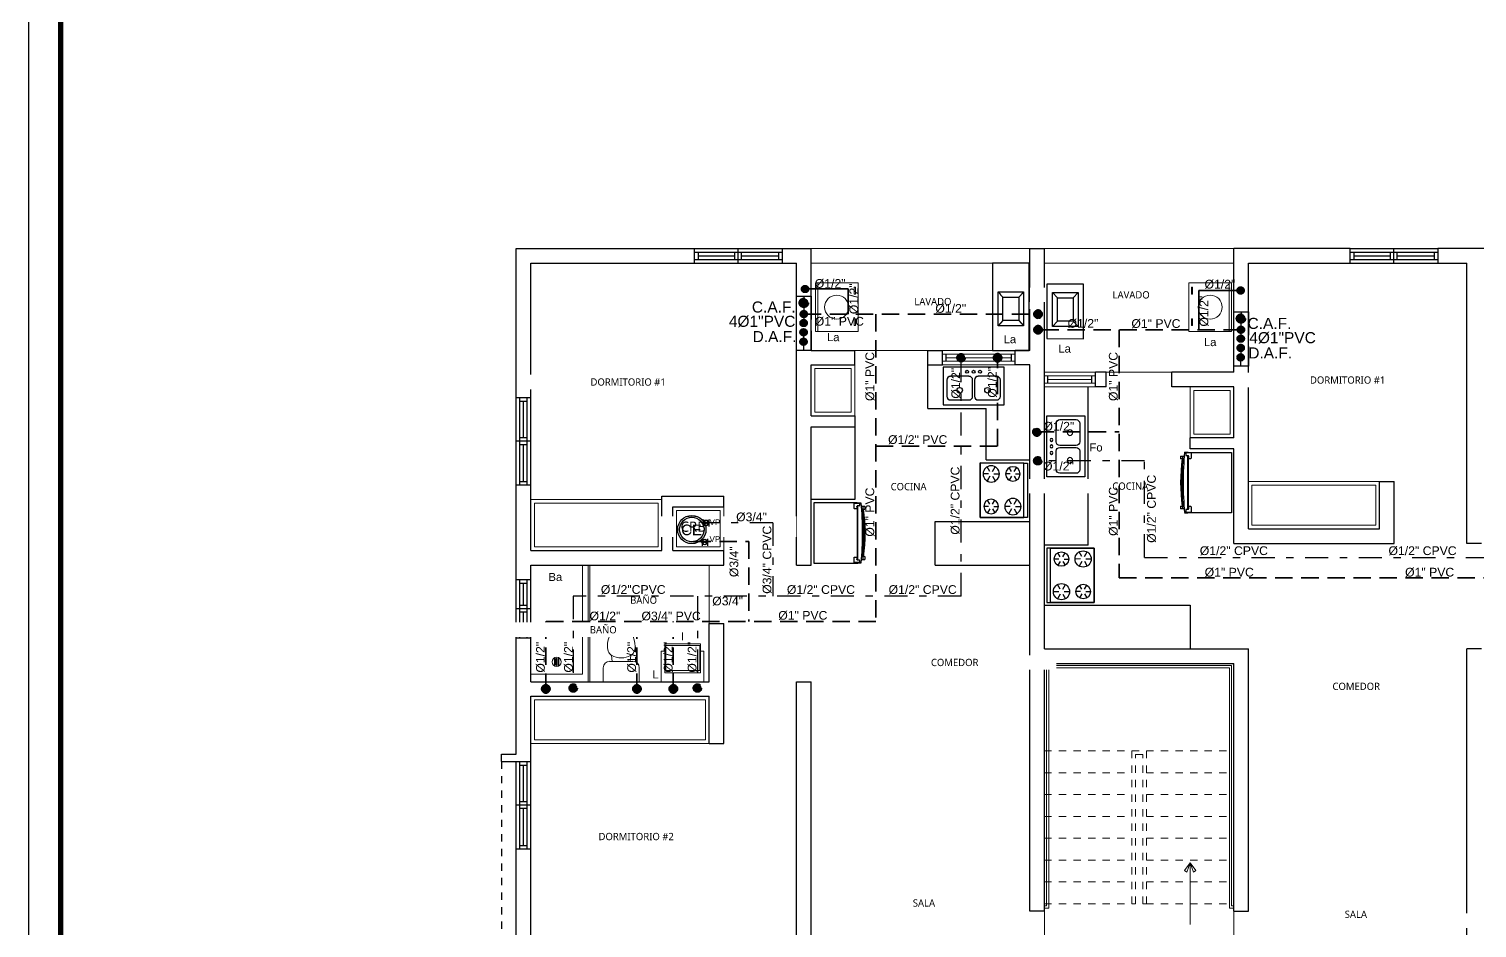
# Model space of a CAD drawing. Header units: feet. Extents: x 1019 to 2236, y -546 to 122.
# Drawn here: x 1054.27 to 1074.15, y -136.33 to -123.98 of the extents above; entities that cross this region are included whole.
import ezdxf

# ---------------------------------------------------------------- set-up
doc = ezdxf.new("R2010")
doc.units = ezdxf.units.FT
doc.header["$LTSCALE"] = 0.05
doc.header["$MEASUREMENT"] = 0
for name, pattern in [('CONTINUA', [0]), ('DASHDOT', [25.4, 12.7, -6.35, 0, -6.35]), ('DASHED2', [0.375, 0.25, -0.125]), ('HIDDEN', [9.525, 6.35, -3.175])]:
    doc.linetypes.add(name, pattern=pattern)
for name, color, linetype, lineweight in [('A-GENM', 8, 'Continuous', 9), ('A-WALL', 7, 'Continuous', 25), ('AGUA POTABLE', 5, 'HIDDEN', 35), ('AGUAFRIA', 5, 'HIDDEN', 30), ('closet', 8, 'Continuous', 5), ('COCINA', 8, 'Continuous', 25), ('escalera', 8, 'DASHED2', 0), ('FURN', 8, 'Continuous', 9), ('I-FURN', 8, 'Continuous', 0), ('P-SANR-FIXT', 8, 'Continuous', 9)]:
    doc.layers.add(name, color=color, linetype=linetype, lineweight=lineweight)
for name, color, linetype in [('AGUA_CALIENTE', 1, 'DASHDOT'), ('MARCO', 1, 'Continuous'), ('MUEBLES', 8, 'Continuous'), ('PERT-VENT', 8, 'Continuous'), ('TEXXT', 2, 'Continuous'), ('TXT', 2, 'Continuous'), ('VUELO', 8, 'HIDDEN')]:
    doc.layers.add(name, color=color, linetype=linetype)
doc.styles.add('ads', font='trebuc.ttf', dxfattribs={"height": 0.14})
doc.styles.add('DAMIAN', font='arial.ttf', dxfattribs={"height": 0.12})

# ---------------------------------------------------------------- blocks, each defined once
blk = doc.blocks.new('A$C2C3967B4')
at = {"layer": 'COCINA'}
for p, q in [((0.838, 0.52), (0, 0.52)), ((0, 0.52), (0, 0)), ((0.838, 0), (0.838, 0.52)), ((0.051, 0.342), (0.051, 0.119)), ((0.356, 0.393), (0.102, 0.393)), ((0.406, 0.119), (0.406, 0.342)), ((0.432, 0.342), (0.432, 0.119)), ((0.737, 0.393), (0.483, 0.393)), ((0.787, 0.119), (0.787, 0.342)), ((0.102, 0.068), (0.356, 0.068)), ((0.483, 0.068), (0.737, 0.068)), ((0, 0), (0.838, 0))]:
    blk.add_line(p, q, dxfattribs=at)
for centre, radius in [((0.33, 0.456), 0.0201), ((0.419, 0.456), 0.0201), ((0.508, 0.456), 0.0201), ((0.229, 0.202), 0.0381), ((0.61, 0.202), 0.0381)]:
    blk.add_circle(centre, radius, dxfattribs=at)
for centre, start, end in [((0.102, 0.342), 90, 180), ((0.356, 0.342), 0, 90), ((0.483, 0.342), 90, 180), ((0.737, 0.342), 0, 90), ((0.102, 0.119), 180, 270), ((0.356, 0.119), 270, 0), ((0.483, 0.119), 180, 270), ((0.737, 0.119), 270, 0)]:
    blk.add_arc(centre, 0.0508, start, end, dxfattribs=at)
blk = doc.blocks.new('A$C285A50AC')
at = {"layer": 'MUEBLES'}
for p, q in [((0.001, 0.69, -0.889), (0, 0.029, -0.889)), ((0.001, 0.69), (0.001, 0.639)), ((0.763, 0.688), (0.001, 0.69)), ((0.763, 0.688, -0.889), (0.001, 0.69, -0.889)), ((0.001, 0.639), (0.763, 0.637)), ((0.762, 0.028, -0.889), (0.763, 0.688, -0.889)), ((0.763, 0.637), (0.763, 0.688)), ((0, 0.029, -0.889), (0.762, 0.028, -0.889))]:
    blk.add_line(p, q, dxfattribs=at)
at = {"layer": 'MUEBLES', "color": 8}
for p, q in [((0.12, 0.505, 0.003), (0.054, 0.543, 0.003)), ((0.12, 0.467, 0.003), (0.054, 0.429, 0.003)), ((0.153, 0.524, 0.003), (0.153, 0.6, 0.003)), ((0.153, 0.448, 0.003), (0.153, 0.372, 0.003)), ((0.186, 0.505, 0.003), (0.252, 0.543, 0.003)), ((0.186, 0.467, 0.003), (0.252, 0.429, 0.003)), ((0.577, 0.466, 0.003), (0.522, 0.435, 0.003)), ((0.577, 0.504, 0.003), (0.523, 0.536, 0.003)), ((0.61, 0.523, 0.003), (0.611, 0.587, 0.003)), ((0.61, 0.447, 0.003), (0.61, 0.384, 0.003)), ((0.643, 0.504, 0.003), (0.698, 0.536, 0.003)), ((0.643, 0.466, 0.003), (0.698, 0.434, 0.003)), ((0.12, 0.2, 0.003), (0.065, 0.232, 0.003)), ((0.153, 0.219, 0.003), (0.153, 0.283, 0.003)), ((0.186, 0.2, 0.003), (0.241, 0.232, 0.003)), ((0.577, 0.2, 0.003), (0.511, 0.238, 0.003)), ((0.61, 0.219, 0.003), (0.61, 0.295, 0.003)), ((0.643, 0.199, 0.003), (0.709, 0.237, 0.003)), ((0.12, 0.162, 0.003), (0.065, 0.131, 0.003)), ((0.153, 0.143, 0.003), (0.152, 0.08, 0.003)), ((0.186, 0.162, 0.003), (0.241, 0.13, 0.003)), ((0.577, 0.162, 0.003), (0.511, 0.124, 0.003)), ((0.61, 0.142, 0.003), (0.61, 0.066, 0.003)), ((0.643, 0.161, 0.003), (0.709, 0.123, 0.003))]:
    blk.add_line(p, q, dxfattribs=at)
at = {"layer": 'MUEBLES', "extrusion": (-0.001805, -0.999998, 0)}
for p, q in [((0.063, 0.027, -0.622), (0.698, 0.025, -0.622)), ((0.063, 0.027, -0.102), (0.698, 0.025, -0.102))]:
    blk.add_line(p, q, dxfattribs=at)
at = {"layer": 'MUEBLES'}
for centre, radius in [((0.153, 0.486, 0.003), 0.114), ((0.61, 0.485, 0.003), 0.102), ((0.153, 0.181, 0.003), 0.102), ((0.61, 0.181, 0.003), 0.114)]:
    blk.add_circle(centre, radius, dxfattribs=at)
at = {"layer": 'MUEBLES', "color": 8, "extrusion": (-0.001805, -0.999998, 0)}
for centre in [(0.089, -0.038, -0.027), (0.216, -0.038, -0.027), (0.381, -0.038, -0.027), (0.546, -0.038, -0.027), (0.673, -0.038, -0.027)]:
    blk.add_circle(centre, 0.0254, dxfattribs=at)
at = {"layer": 'MUEBLES'}
for points in [[(0, 0.029), (0.001, 0.639), (0.763, 0.637), (0.762, 0.028)], [(0.001, 0.69, 0.254), (0.001, 0.639, 0.254), (0.763, 0.637, 0.254), (0.763, 0.688, 0.254)]]:
    blk.add_3dface(points, dxfattribs=at)
at = {"layer": 'MUEBLES', "color": 8}
for points in [[(0.025, 0.027, -0.076), (0.025, 0.027, -0.533), (0.737, 0.025, -0.533), (0.737, 0.025, -0.076)], [(0.025, 0.027, -0.597), (0.025, 0.027, -0.851), (0.737, 0.025, -0.851), (0.737, 0.025, -0.597)]]:
    blk.add_3dface(points, dxfattribs=at)
blk = doc.blocks.new('A$C007B5363')
at = {"layer": 'COCINA'}
for p, q in [((0, 0.829), (0.594, 0.829)), ((0, 0), (0, 0.829)), ((0.551, 0.816), (0.551, 0.752)), ((0.621, 0.822), (0.557, 0.822)), ((0.594, 0.829), (0.601, 0.829)), ((0.594, 0.822), (0.594, 0.829)), ((0.601, 0.829), (0.601, 0.822)), ((0.645, 0.829), (0.601, 0.829)), ((0.627, 0.791), (0.627, 0.816)), ((0.557, 0.746), (0.582, 0.746)), ((0.589, 0.752), (0.589, 0.778)), ((0.594, 0.045), (0.594, 0.784)), ((0.595, 0.784), (0.621, 0.784)), ((0.601, 0.784), (0.601, 0.044)), ((0.649, 0.778), (0.671, 0.778)), ((0.671, 0.74), (0.651, 0.74)), ((0.654, 0.702), (0.671, 0.702)), ((0.671, 0.778), (0.698, 0.778)), ((0.671, 0.74), (0.671, 0.778)), ((0.671, 0.74), (0.671, 0.778)), ((0.698, 0.74), (0.671, 0.74)), ((0.671, 0.74), (0.671, 0.702)), ((0.671, 0.702), (0.671, 0.74)), ((0.699, 0.74), (0.699, 0.778)), ((0.594, 0), (0, 0)), ((0.551, 0.076), (0.551, 0.013)), ((0.582, 0.083), (0.557, 0.083)), ((0.557, 0.006), (0.621, 0.006)), ((0.589, 0.051), (0.589, 0.076)), ((0.594, 0), (0.594, 0.006)), ((0.594, 0), (0.601, 0)), ((0.621, 0.044), (0.595, 0.044)), ((0.601, 0.006), (0.601, 0)), ((0.601, 0), (0.645, 0)), ((0.627, 0.013), (0.627, 0.038)), ((0.671, 0.051), (0.649, 0.051)), ((0.651, 0.089), (0.671, 0.089)), ((0.671, 0.127), (0.654, 0.127)), ((0.671, 0.127), (0.671, 0.089)), ((0.671, 0.089), (0.671, 0.127)), ((0.671, 0.089), (0.698, 0.089)), ((0.671, 0.051), (0.671, 0.089)), ((0.671, 0.051), (0.671, 0.089)), ((0.698, 0.051), (0.671, 0.051)), ((0.699, 0.051), (0.699, 0.089))]:
    blk.add_line(p, q, dxfattribs=at)
for centre, radius, start, end in [((0.557, 0.816), 0.00635, 90, 180), ((0.621, 0.816), 0.00635, 360, 90), ((-3.851, 0.414), 4.515, 354.7351, 5.2649), ((0.557, 0.752), 0.00635, 180, 270), ((0.582, 0.752), 0.00635, 270, 360), ((0.595, 0.778), 0.00635, 90, 180), ((0.621, 0.791), 0.00635, 270, 360), ((-3.079, 0.414), 3.761, 355.6182, 4.3818), ((-1.675, 0.414), 2.373, 352.1151, 7.8849), ((0.557, 0.076), 0.00635, 90, 180), ((0.557, 0.013), 0.00635, 180, 270), ((0.582, 0.076), 0.00635, 360, 90), ((0.595, 0.051), 0.00635, 180, 270), ((0.621, 0.038), 0.00635, 360, 90), ((0.621, 0.013), 0.00635, 270, 360)]:
    blk.add_arc(centre, radius, start, end, dxfattribs=at)
blk = doc.blocks.new('bath_sink_6127 - bath_sink_6127-V2-Nivel 1')
at = {"layer": 'I-FURN'}
for p, q in [((0.293, 0.297), (-0.127, 0.297)), ((-0.127, 0.297), (-0.127, -0.29)), ((0.395, 0.244), (-0.005, 0.244)), ((-0.005, 0.244), (-0.005, -0.245)), ((0.025, -0.234), (0.025, 0.233)), ((0.025, 0.233), (0.369, 0.233)), ((0.293, 0.244), (0.293, 0.297)), ((0.369, 0.233), (0.369, -0.234)), ((0.395, -0.245), (0.395, 0.244)), ((0.293, -0.29), (-0.127, -0.29)), ((-0.005, -0.245), (0.395, -0.245)), ((0.369, -0.234), (0.025, -0.234)), ((0.293, -0.29), (0.293, -0.245))]:
    blk.add_line(p, q, dxfattribs=at)
blk = doc.blocks.new('Toilet_-_Tank_-_3D_4840 - 17_ High_ Seat Not Visible-536545-Nivel 1')
at = {"layer": 'P-SANR-FIXT'}
for p, q in [((0.248, 0.489), (-0.248, 0.489)), ((-0.248, 0.489), (-0.248, 0.298)), ((0.248, 0.298), (0.248, 0.489)), ((-0.159, 0.21), (-0.123, 0.21)), ((-0.123, 0.21), (-0.132, 0.127)), ((-0.123, 0.21), (0.123, 0.21)), ((0.132, 0.127), (0.123, 0.21)), ((0.123, 0.21), (0.159, 0.21))]:
    blk.add_line(p, q, dxfattribs=at)
for centre, radius, start, end in [((-0.159, 0.298), 0.0889, 180, 270), ((0.159, 0.298), 0.0889, 270, 360), ((-0.023, 0.008), 0.167, 151.0596, 182.709), ((-0.083, 0.041), 0.0995, 119.8981, 151.0596), ((0, -0.104), 0.266, 90.1019, 119.8981), ((0, -0.104), 0.266, 60.1019, 89.8981), ((0.083, 0.041), 0.0995, 28.9404, 60.1019), ((0.023, 0.008), 0.167, 357.291, 28.9404), ((0.25, 0.021), 0.441, 182.709, 218.5058), ((-0.25, 0.021), 0.441, 321.4942, 357.291), ((0.011, -0.169), 0.136, 218.5058, 265.219), ((-0.011, -0.169), 0.136, 274.781, 321.4942)]:
    blk.add_arc(centre, radius, start, end, dxfattribs=at)
blk = doc.blocks.new('A$C3D6C2CD6')
at = {"layer": 'P-SANR-FIXT'}
for p, q in [((0, 1.6), (0.787, 1.6)), ((0, 0.102), (0, 1.6)), ((0.711, 1.6), (0.711, 0.102)), ((0.787, 0), (0.787, 1.6)), ((0.813, 1.6), (0.813, 0)), ((0.324, 0.227), (0.324, 0.317)), ((0.333, 0.317), (0.333, 0.227)), ((0.351, 0.227), (0.351, 0.317)), ((0.36, 0.317), (0.36, 0.227)), ((0.378, 0.227), (0.378, 0.317)), ((0.387, 0.317), (0.387, 0.227)), ((0.711, 0.102), (0, 0.102)), ((0, 0), (0.787, 0)), ((0.124, 0), (0.787, 0)), ((0.813, 0), (0.787, 0)), ((0.813, 0), (0.787, 0))]:
    blk.add_line(p, q, dxfattribs=at)
for centre, radius, start, end in [((0.356, 0.272), 0.0635, 90, 270), ((0.356, 0.272), 0.0635, 90, 270), ((0.328, 0.317), 0.00444, 360, 180), ((0.328, 0.227), 0.00444, 180, 360), ((0.356, 0.317), 0.00444, 360, 180), ((0.356, 0.227), 0.00444, 180, 360), ((0.356, 0.272), 0.0635, 270, 90), ((0.356, 0.272), 0.0635, 270, 90), ((0.383, 0.317), 0.00444, 360, 180), ((0.383, 0.227), 0.00444, 180, 360)]:
    blk.add_arc(centre, radius, start, end, dxfattribs=at)
blk = doc.blocks.new('A$C01EB0BB3')
at = {"layer": 'FURN'}
for p, q in [((0, 0, 224.56), (0, 0.61, 224.56)), ((0, 0.61, 224.56), (0.533, 0.61, 224.56)), ((0.503, 0.61, 224.56), (0.503, 0, 224.56)), ((0.533, 0.61, 224.56), (0.533, 0, 224.56)), ((0.533, 0, 224.56), (0, 0, 224.56))]:
    blk.add_line(p, q, dxfattribs=at)
at = {"layer": 'FURN', "ltscale": 0.02, "elevation": 224.56}
for points in [[(0.047, 0.536), (0.047, 0.45), (0.032, 0.45), (0.032, 0.536)], [(0.047, 0.143), (0.047, 0.057), (0.032, 0.057), (0.032, 0.143)]]:
    blk.add_lwpolyline(points, close=True, dxfattribs=at)
at = {"layer": 'FURN', "ltscale": 0.02}
blk.add_circle((0.267, 0.305, 224.56), 0.15, dxfattribs=at)
blk = doc.blocks.new('A$C153C7E87')
at = {"layer": 'COCINA'}
for p, q in [((0.076, 0.804), (0.143, 0.731)), ((0.427, 0.804), (0.36, 0.731)), ((0.143, 0.411), (0.076, 0.339)), ((0.36, 0.411), (0.427, 0.339))]:
    blk.add_line(p, q, dxfattribs=at)
at = {"layer": 'COCINA', "extrusion": (1.60732e-15, -2.48059e-15, -1)}
for points in [[(-0.502, 1.2), (0, 1.2), (0, 0), (-0.502, 0)], [(-0.427, 0.339), (-0.076, 0.339), (-0.076, 0.804), (-0.427, 0.804)], [(-0.36, 0.411), (-0.143, 0.411), (-0.143, 0.731), (-0.36, 0.731)]]:
    blk.add_lwpolyline(points, close=True, dxfattribs=at)
blk = doc.blocks.new('A$C074D4DC8')
at = {"layer": 'FURN'}
blk.add_line((0.042, 0.342), (0.042, -0.198), dxfattribs=at)
for points in [[(0.042, 0.342), (-0.008, 0.274), (0.012, 0.262), (0.042, 0.342)], [(0.042, 0.342), (0.092, 0.274), (0.072, 0.262), (0.042, 0.342)]]:
    blk.add_lwpolyline(points, dxfattribs=at)
blk = doc.blocks.new('A$C72735B25')
at = {"layer": 'PERT-VENT', "extrusion": (-1.27878e-17, -1.31713e-15, -1)}
for p, q in [((0, 0), (0, 1.203)), ((0.05, 0), (0.05, 1.203)), ((0.15, 0), (0.15, 1.203)), ((0.2, 0), (0.2, 1.203)), ((0.1, 0.648), (0.1, 1.149)), ((0.2, 0.602), (0, 0.602)), ((0.15, 0.648), (0.05, 0.648)), ((0.15, 0.555), (0.05, 0.555)), ((0.1, 0.05), (0.1, 0.555)), ((0.05, 0.05), (0.15, 0.05))]:
    blk.add_line(p, q, dxfattribs=at)
at = {"layer": 'PERT-VENT', "extrusion": (-1.27878e-17, 1.31713e-15, -1)}
blk.add_line((0.05, 1.153), (0.15, 1.153), dxfattribs=at)

msp = doc.modelspace()

# ---------------------------------------------------------------- hatches: boundary and pattern name
at = {"layer": 'AGUA POTABLE', "ltscale": 3}
h = msp.add_hatch(color=256, dxfattribs=at)
h.dxf.hatch_style = 1
edge = h.paths.add_edge_path()
edge.add_arc((1064.925, -127.554), 0.0498, -83.357, 276.643)
h = msp.add_hatch(color=256, dxfattribs=at)
h.dxf.hatch_style = 1
edge = h.paths.add_edge_path()
edge.add_arc((1064.909, -127.744), 0.0642, -83.357, 276.643)
h = msp.add_hatch(color=256, dxfattribs=at)
h.dxf.hatch_style = 1
edge = h.paths.add_edge_path()
edge.add_arc((1064.906, -128.021), 0.0498, -83.357, 276.643)
h = msp.add_hatch(color=256, dxfattribs=at)
h.dxf.hatch_style = 1
edge = h.paths.add_edge_path()
edge.add_arc((1064.908, -127.898), 0.0498, -83.357, 276.643)
h = msp.add_hatch(color=256, dxfattribs=at)
h.dxf.hatch_style = 1
edge = h.paths.add_edge_path()
edge.add_arc((1070.909, -127.959), 0.0642, -83.357, 276.643)
h = msp.add_hatch(color=256, dxfattribs=at)
h.dxf.hatch_style = 1
edge = h.paths.add_edge_path()
edge.add_arc((1064.905, -128.148), 0.0498, -83.357, 276.643)
h = msp.add_hatch(color=256, dxfattribs=at)
h.dxf.hatch_style = 1
edge = h.paths.add_edge_path()
edge.add_arc((1068.123, -128.113), 0.0576, 0, 360)
h = msp.add_hatch(color=256, dxfattribs=at)
h.dxf.hatch_style = 1
edge = h.paths.add_edge_path()
edge.add_arc((1070.906, -128.236), 0.0498, -83.357, 276.643)
h = msp.add_hatch(color=256, dxfattribs=at)
h.dxf.hatch_style = 1
edge = h.paths.add_edge_path()
edge.add_arc((1070.908, -128.113), 0.0498, -83.357, 276.643)
h = msp.add_hatch(color=256, dxfattribs=at)
h.dxf.hatch_style = 1
edge = h.paths.add_edge_path()
edge.add_arc((1064.904, -128.278), 0.0498, -83.357, 276.643)
h = msp.add_hatch(color=256, dxfattribs=at)
h.dxf.hatch_style = 1
edge = h.paths.add_edge_path()
edge.add_arc((1070.905, -128.363), 0.0498, -83.357, 276.643)
h = msp.add_hatch(color=256, dxfattribs=at)
h.dxf.hatch_style = 1
edge = h.paths.add_edge_path()
edge.add_arc((1067.568, -128.497), 0.0576, 0, 360)
h = msp.add_hatch(color=256, dxfattribs=at)
h.dxf.hatch_style = 1
edge = h.paths.add_edge_path()
edge.add_arc((1070.904, -128.493), 0.0498, -83.357, 276.643)
at = {"layer": 'AGUA POTABLE', "ltscale": 0.75}
h = msp.add_hatch(color=256, dxfattribs=at)
h.dxf.hatch_style = 1
edge = h.paths.add_edge_path()
edge.add_arc((1068.108, -129.517), 0.0576, 0, 360)
at = {"layer": 'AGUA POTABLE', "ltscale": 3}
h = msp.add_hatch(color=256, dxfattribs=at)
h.dxf.hatch_style = 1
edge = h.paths.add_edge_path()
edge.add_arc((1061.367, -133.047), 0.0576, 0, 360)
h = msp.add_hatch(color=256, dxfattribs=at)
h.dxf.hatch_style = 1
edge = h.paths.add_edge_path()
edge.add_arc((1062.618, -133.047), 0.0576, 0, 360)
h = msp.add_hatch(color=256, dxfattribs=at)
h.dxf.hatch_style = 1
edge = h.paths.add_edge_path()
edge.add_arc((1063.117, -133.047), 0.0576, 0, 360)
at = {"layer": 'AGUA_CALIENTE', "ltscale": 0.5}
h = msp.add_hatch(color=256, dxfattribs=at)
h.dxf.hatch_style = 1
edge = h.paths.add_edge_path()
edge.add_arc((1067.067, -128.497), 0.0576, 0, 360)
h = msp.add_hatch(color=256, dxfattribs=at)
h.dxf.hatch_style = 1
edge = h.paths.add_edge_path()
edge.add_arc((1068.12, -129.913), 0.0576, 0, 360)
h = msp.add_hatch(color=256, dxfattribs=at)
h.dxf.hatch_style = 1
edge = h.paths.add_edge_path()
edge.add_arc((1061.744, -133.034), 0.0576, 0, 360)
h = msp.add_hatch(color=256, dxfattribs=at)
h.dxf.hatch_style = 1
edge = h.paths.add_edge_path()
edge.add_arc((1063.448, -133.034), 0.0576, 0, 360)

# ---------------------------------------------------------------- linework, layer by layer
at = {"layer": 'A-GENM'}
for p, q in [((1065.01, -126.997), (1068.01, -126.997)), ((1068.21, -126.997), (1068.21, -126.997)), ((1070.81, -126.997), (1068.21, -126.997)), ((1065.01, -127.197), (1068.01, -127.197)), ((1070.81, -127.197), (1068.21, -127.197)), ((1070.81, -131.049), (1070.81, -131.049)), ((1071.01, -132.497), (1071.01, -132.497))]:
    msp.add_line(p, q, dxfattribs=at)
at = {"layer": 'A-WALL'}
for p, q in [((1060.96, -126.997), (1063.407, -126.997)), ((1060.96, -129.044), (1060.96, -126.997)), ((1060.96, -126.997), (1063.407, -126.997)), ((1064.61, -126.997), (1065.01, -126.997)), ((1065.01, -128.397), (1065.01, -126.997)), ((1068.01, -128.397), (1068.01, -126.997)), ((1068.01, -126.997), (1068.21, -126.997)), ((1068.21, -132.497), (1068.21, -126.997)), ((1072.407, -126.997), (1070.81, -126.997)), ((1070.81, -128.697), (1070.81, -126.997)), ((1074.61, -126.997), (1073.61, -126.997)), ((1061.16, -129.044), (1061.16, -127.197)), ((1061.16, -127.197), (1063.407, -127.197)), ((1064.61, -127.197), (1064.81, -127.197)), ((1064.81, -131.347), (1064.81, -127.197)), ((1071.01, -130.849), (1071.01, -127.197)), ((1071.01, -127.197), (1072.407, -127.197)), ((1073.61, -127.197), (1074.01, -127.197)), ((1074.01, -131.049), (1074.01, -127.197)), ((1065.01, -128.397), (1065.61, -128.397)), ((1065.61, -128.597), (1065.61, -128.397)), ((1066.61, -128.597), (1066.61, -128.397)), ((1066.61, -128.397), (1066.81, -128.397)), ((1066.81, -128.597), (1066.81, -128.397)), ((1067.81, -128.597), (1067.81, -128.397)), ((1068.01, -128.397), (1067.81, -128.397)), ((1065.01, -128.597), (1065.61, -128.597)), ((1065.01, -129.297), (1065.01, -128.597)), ((1066.61, -128.597), (1066.81, -128.597)), ((1068.01, -128.597), (1067.81, -128.597)), ((1068.01, -136.097), (1068.01, -128.597)), ((1068.91, -128.897), (1068.91, -128.697)), ((1069.06, -128.697), (1068.91, -128.697)), ((1069.06, -128.897), (1069.06, -128.697)), ((1070.81, -128.697), (1069.96, -128.697)), ((1069.96, -128.897), (1069.96, -128.697)), ((1069.06, -128.897), (1068.91, -128.897)), ((1070.81, -128.897), (1069.96, -128.897)), ((1070.81, -129.597), (1070.81, -128.897)), ((1065.01, -129.297), (1065.61, -129.297)), ((1065.61, -129.297), (1065.61, -129.447)), ((1065.01, -129.447), (1065.61, -129.447)), ((1070.81, -129.597), (1070.21, -129.597)), ((1070.21, -129.747), (1070.21, -129.597)), ((1070.81, -129.747), (1070.21, -129.747)), ((1070.81, -131.049), (1070.81, -129.747)), ((1060.96, -131.545), (1060.96, -130.247)), ((1061.16, -131.147), (1061.16, -130.247)), ((1072.81, -130.849), (1072.81, -130.199)), ((1072.81, -130.199), (1073.01, -130.199)), ((1073.01, -131.049), (1073.01, -130.199)), ((1062.96, -131.147), (1062.96, -130.397)), ((1062.96, -130.397), (1063.81, -130.397)), ((1063.11, -131.147), (1063.11, -130.547)), ((1063.11, -130.547), (1063.81, -130.547)), ((1063.81, -130.547), (1063.81, -130.397)), ((1071.01, -130.849), (1072.81, -130.849)), ((1061.16, -131.147), (1062.96, -131.147)), ((1063.11, -131.147), (1063.81, -131.147)), ((1063.81, -131.347), (1063.81, -131.147)), ((1070.81, -131.049), (1073.01, -131.049)), ((1074.21, -131.049), (1074.01, -131.049)), ((1061.16, -131.545), (1061.16, -131.347)), ((1061.16, -131.347), (1063.81, -131.347)), ((1064.81, -131.347), (1065.01, -131.347)), ((1063.61, -132.947), (1063.61, -132.147)), ((1063.61, -132.147), (1063.81, -132.147)), ((1063.81, -133.797), (1063.81, -132.147)), ((1060.96, -133.943), (1060.96, -132.348)), ((1061.16, -132.947), (1061.16, -132.348)), ((1068.21, -132.497), (1071.01, -132.497)), ((1071.01, -136.097), (1071.01, -132.497)), ((1074.01, -137.097), (1074.01, -132.497)), ((1074.21, -132.497), (1074.01, -132.497)), ((1068.21, -136.097), (1068.21, -132.697)), ((1068.21, -136.097), (1068.21, -132.697)), ((1068.21, -132.697), (1070.81, -132.697)), ((1070.81, -136.097), (1070.81, -132.697)), ((1061.16, -132.947), (1063.61, -132.947)), ((1064.81, -137.947), (1064.81, -132.947)), ((1064.81, -132.947), (1065.01, -132.947)), ((1065.01, -137.097), (1065.01, -132.947)), ((1061.16, -134.043), (1061.16, -133.147)), ((1061.16, -133.147), (1063.61, -133.147)), ((1063.61, -133.797), (1063.61, -133.147)), ((1060.76, -134.043), (1060.76, -133.943)), ((1063.61, -133.797), (1063.81, -133.797)), ((1060.96, -138.147), (1060.96, -135.246)), ((1061.16, -137.947), (1061.16, -135.246)), ((1068.21, -136.097), (1068.01, -136.097)), ((1070.81, -136.097), (1071.01, -136.097))]:
    msp.add_line(p, q, dxfattribs=at)
at = {"layer": 'A-WALL', "extrusion": (-6.28888e-16, -1.94037e-15, -1)}
for p, q in [((1063.407, -127.197), (1063.407, -126.997)), ((1064.61, -126.997), (1064.61, -127.197)), ((1072.407, -127.197), (1072.407, -126.997)), ((1073.61, -126.997), (1073.61, -127.197))]:
    msp.add_line(p, q, dxfattribs=at)
at = {"layer": 'A-WALL', "extrusion": (-1.27878e-17, -1.31713e-15, -1)}
for p, q in [((1060.96, -129.044), (1061.16, -129.044)), ((1061.16, -130.247), (1060.96, -130.247)), ((1060.96, -131.545), (1061.16, -131.545)), ((1061.16, -132.348), (1060.96, -132.348)), ((1060.76, -133.943), (1060.96, -133.943)), ((1060.76, -134.043), (1061.16, -134.043))]:
    msp.add_line(p, q, dxfattribs=at)
at = {"layer": 'AGUA POTABLE', "ltscale": 0.75}
for p, q in [((1070.908, -128.113), (1068.145, -128.113)), ((1067.568, -129.711), (1067.568, -128.497)), ((1068.108, -129.517), (1069.237, -129.517)), ((1065.895, -129.711), (1067.568, -129.711)), ((1069.237, -131.519), (1077.975, -131.519)), ((1065.895, -132.121), (1061.367, -132.121)), ((1061.367, -132.121), (1061.367, -133.047)), ((1062.618, -132.121), (1062.618, -133.047)), ((1063.117, -132.121), (1063.117, -133.047))]:
    msp.add_line(p, q, dxfattribs=at)
at = {"layer": 'AGUA POTABLE', "ltscale": 3}
for centre in [(1068.123, -128.113), (1067.568, -128.497), (1061.367, -133.047), (1062.618, -133.047), (1063.117, -133.047)]:
    msp.add_circle(centre, 0.0576, dxfattribs=at)
at = {"layer": 'AGUA POTABLE', "ltscale": 0.75}
msp.add_circle((1068.108, -129.517), 0.0576, dxfattribs=at)
at = {"layer": 'AGUA_CALIENTE', "ltscale": 0.5}
for p, q in [((1069.585, -129.913), (1068.12, -129.913)), ((1069.585, -131.24), (1077.967, -131.24))]:
    msp.add_line(p, q, dxfattribs=at)
for centre in [(1067.067, -128.497), (1068.12, -129.913), (1061.744, -133.034), (1063.448, -133.034)]:
    msp.add_circle(centre, 0.0576, dxfattribs=at)
at = {"layer": 'AGUAFRIA'}
msp.add_line((1064.91, -127.653), (1064.903, -128.397), dxfattribs=at)
msp.add_lwpolyline([(1065.01, -127.653), (1065.01, -128.397), (1064.81, -128.397), (1064.81, -127.653)], close=True, dxfattribs=at)
for centre, radius in [((1064.925, -127.554), 0.0498), ((1064.909, -127.744), 0.0642), ((1064.906, -128.021), 0.0498), ((1064.908, -127.898), 0.0498), ((1070.909, -127.959), 0.0642), ((1064.905, -128.148), 0.0498), ((1070.906, -128.236), 0.0498), ((1070.908, -128.113), 0.0498), ((1064.904, -128.278), 0.0498), ((1070.905, -128.363), 0.0498), ((1070.904, -128.493), 0.0498)]:
    msp.add_circle(centre, radius, dxfattribs=at)
at = {"layer": 'closet'}
for p, q in [((1065.61, -128.397), (1066.61, -128.397)), ((1065.61, -128.597), (1065.61, -129.297)), ((1069.06, -128.697), (1069.96, -128.697)), ((1070.21, -129.597), (1070.21, -128.897)), ((1071.01, -130.199), (1072.81, -130.199)), ((1061.16, -130.447), (1062.96, -130.447)), ((1063.81, -131.147), (1063.81, -130.547)), ((1068.24, -136.027), (1068.24, -132.727)), ((1068.24, -132.727), (1070.78, -132.727)), ((1068.27, -136.057), (1068.27, -132.757)), ((1068.27, -132.757), (1070.75, -132.757)), ((1070.75, -136.057), (1070.75, -132.757)), ((1070.78, -136.027), (1070.78, -132.727)), ((1061.16, -133.797), (1063.61, -133.797)), ((1068.24, -136.027), (1068.21, -136.027)), ((1068.27, -136.057), (1068.21, -136.057)), ((1068.21, -136.097), (1068.21, -137.097)), ((1070.75, -136.057), (1070.81, -136.057)), ((1070.78, -136.027), (1070.81, -136.027)), ((1070.81, -136.097), (1070.81, -137.097))]:
    msp.add_line(p, q, dxfattribs=at)
for points in [[(1065.06, -129.247), (1065.56, -129.247), (1065.56, -128.647), (1065.06, -128.647)], [(1070.26, -129.547), (1070.76, -129.547), (1070.76, -128.947), (1070.26, -128.947)], [(1071.06, -130.799), (1072.76, -130.799), (1072.76, -130.249), (1071.06, -130.249)], [(1061.21, -133.747), (1063.56, -133.747), (1063.56, -133.197), (1061.21, -133.197)]]:
    msp.add_lwpolyline(points, close=True, dxfattribs=at)
at = {"layer": 'COCINA'}
for p, q in [((1068.389, -127.995), (1068.322, -128.068)), ((1068.606, -127.995), (1068.672, -128.068)), ((1066.61, -129.197), (1066.61, -128.597)), ((1068.81, -131.073), (1068.81, -128.897)), ((1066.61, -129.197), (1067.41, -129.197)), ((1067.41, -129.901), (1067.41, -129.197)), ((1067.41, -129.901), (1068.01, -129.901)), ((1066.71, -131.347), (1066.71, -130.747)), ((1066.71, -130.747), (1068.01, -130.747)), ((1068.81, -131.073), (1068.21, -131.073)), ((1066.71, -131.347), (1068.01, -131.347)), ((1068.21, -131.897), (1070.21, -131.897)), ((1070.21, -131.897), (1070.21, -132.497))]:
    msp.add_line(p, q, dxfattribs=at)
at = {"layer": 'escalera'}
for p, q in [((1068.21, -133.897), (1069.41, -133.897)), ((1069.41, -135.997), (1069.41, -133.897)), ((1069.41, -133.897), (1069.61, -133.897)), ((1069.46, -135.997), (1069.46, -133.947)), ((1069.46, -133.947), (1069.56, -133.947)), ((1069.56, -135.997), (1069.56, -133.947)), ((1069.61, -133.897), (1070.81, -133.897)), ((1069.61, -135.997), (1069.61, -133.897)), ((1068.21, -134.197), (1069.41, -134.197)), ((1069.61, -134.197), (1070.81, -134.197)), ((1068.21, -134.497), (1069.41, -134.497)), ((1069.61, -134.497), (1070.81, -134.497)), ((1068.21, -134.797), (1069.41, -134.797)), ((1069.61, -134.797), (1070.81, -134.797)), ((1068.21, -135.097), (1069.41, -135.097)), ((1069.61, -135.097), (1070.81, -135.097)), ((1068.21, -135.397), (1069.41, -135.397)), ((1069.61, -135.397), (1070.81, -135.397)), ((1068.21, -135.697), (1069.41, -135.697)), ((1069.61, -135.697), (1070.81, -135.697)), ((1068.21, -135.997), (1069.41, -135.997)), ((1069.41, -135.997), (1069.46, -135.997)), ((1069.56, -135.997), (1069.61, -135.997)), ((1069.61, -135.997), (1070.81, -135.997))]:
    msp.add_line(p, q, dxfattribs=at)
at = {"layer": 'PERT-VENT', "lineweight": 15}
for p, q in [((1066.81, -128.397), (1067.81, -128.397)), ((1066.81, -128.447), (1067.81, -128.447)), ((1066.81, -128.547), (1067.81, -128.547)), ((1066.81, -128.597), (1067.81, -128.597)), ((1066.86, -128.497), (1067.76, -128.497)), ((1068.91, -128.697), (1068.21, -128.697)), ((1068.91, -128.747), (1068.21, -128.747)), ((1068.86, -128.797), (1068.26, -128.797)), ((1068.91, -128.847), (1068.21, -128.847)), ((1068.91, -128.897), (1068.21, -128.897))]:
    msp.add_line(p, q, dxfattribs=at)
at = {"layer": 'PERT-VENT'}
for p, q in [((1066.86, -128.547), (1066.86, -128.447)), ((1067.76, -128.547), (1067.76, -128.447)), ((1068.26, -128.847), (1068.26, -128.747)), ((1068.86, -128.847), (1068.86, -128.747))]:
    msp.add_line(p, q, dxfattribs=at)
at = {"layer": 'PERT-VENT', "extrusion": (-1.27878e-17, -1.31713e-15, -1)}
for p, q in [((1060.96, -132.348), (1060.96, -131.545)), ((1061.01, -132.348), (1061.01, -131.545)), ((1061.11, -132.348), (1061.11, -131.545)), ((1061.16, -132.348), (1061.16, -131.545)), ((1061.06, -131.9), (1061.06, -131.599)), ((1061.16, -131.947), (1060.96, -131.947)), ((1061.11, -131.9), (1061.01, -131.9)), ((1061.11, -131.993), (1061.01, -131.993)), ((1061.06, -132.299), (1061.06, -131.993)), ((1061.01, -132.299), (1061.11, -132.299))]:
    msp.add_line(p, q, dxfattribs=at)
at = {"layer": 'PERT-VENT', "extrusion": (-1.27878e-17, 1.31713e-15, -1)}
msp.add_line((1061.01, -131.595), (1061.11, -131.595), dxfattribs=at)
at = {"layer": 'VUELO', "ltscale": 0.02}
msp.add_line((1060.76, -134.043), (1060.76, -138.347), dxfattribs=at)

# ---------------------------------------------------------------- block references
at = {"rotation": 270}
for p in [(1063.407, -126.997), (1072.407, -126.997)]:
    msp.add_blockref('A$C72735B25', p, dxfattribs=at)
at = {"extrusion": (3.56775e-15, 5.02252e-16, -1), "xscale": -1}
msp.add_blockref('A$C2C3967B4', (-1066.819, -129.146), dxfattribs=at)
msp.add_blockref('A$C72735B25', (1060.96, -130.247))
at = {"extrusion": (1.60776e-15, -2.47805e-15, -1), "xscale": -0.9799999999999965, "yscale": 0.9799999999999898, "zscale": 0.9799999999999965, "rotation": 269.8075498061957}
msp.add_blockref('A$C285A50AC', (-1068.922, -131.859), dxfattribs=at)
at = {"layer": 'COCINA', "extrusion": (-1.63751e-15, -2.48074e-15, -1), "rotation": 180.0000000000032}
msp.add_blockref('A$C007B5363', (-1065.047, -130.49), dxfattribs=at)
at = {"layer": 'FURN', "xscale": 1.5625, "yscale": 1.5625, "zscale": 1.5625}
msp.add_blockref('A$C074D4DC8', (1070.145, -135.971), dxfattribs=at)
at = {"layer": 'I-FURN', "rotation": 90}
msp.add_blockref('bath_sink_6127 - bath_sink_6127-V2-Nivel 1', (1063.245, -132.82), dxfattribs=at)
at = {"layer": 'P-SANR-FIXT', "rotation": 179.9999999999976}
msp.add_blockref('Toilet_-_Tank_-_3D_4840 - 17_ High_ Seat Not Visible-536545-Nivel 1', (1062.402, -132.458), dxfattribs=at)

# ---------------------------------------------------------------- texts
at = {"layer": 'TEXXT', "style": 'DAMIAN'}
for s, insert, char_height, width, attachment_point in [('\\A1;C.A.F.{\\fArial|b0|i0|c186|p34; }', (1064.496, -127.802), 0.1521, 3.06735, 5), ('\\A1;4{\\fArial|b0|i0|c238|p34;%%C}1{\\fArial|b0|i0|c238|p34;"PVC } {\\fArial|b0|i0|c186|p34; }', (1064.336, -128), 0.1521, 3.06735, 5), ('\\A1;{\\fArial|b0|i0|c238|p34;%%C}1{\\fArial|b0|i0|c238|p34;"} PVC', (1065.733, -127.937), 0.12, 2.904, 3), ('\\A1;{\\fArial|b0|i0|c238|p34;%%C}1/2{\\fArial|b0|i0|c238|p34;"}  ', (1068.529, -127.966, 224.56), 0.12, 2.904, 1), ('\\A1;{\\fArial|b0|i0|c238|p34;%%C}1{\\fArial|b0|i0|c238|p34;"} PVC', (1070.079, -127.968), 0.12, 2.904, 3), ('\\A1;C.A.F.{\\fArial|b0|i0|c186|p34; }', (1071.3, -128.027), 0.1521, 3.06735, 5), ('\\A1;D.A.F.{\\fArial|b0|i0|c186|p34; }', (1064.506, -128.207), 0.1521, 3.06735, 5), (' La', (1065.184, -128.16), 0.11, 2.904, 1), (' La', (1067.609, -128.188), 0.11, 2.904, 1), ('\\A1;4{\\fArial|b0|i0|c238|p34;%%C}1{\\fArial|b0|i0|c238|p34;"PVC } {\\fArial|b0|i0|c186|p34; }', (1071.48, -128.225), 0.1521, 3.06735, 5), (' La', (1068.36, -128.317, -224.56), 0.11, 2.904, 1), (' La', (1070.358, -128.228, -224.56), 0.11, 2.904, 1), ('\\A1;D.A.F.{\\fArial|b0|i0|c186|p34; }', (1071.31, -128.432), 0.1521, 3.06735, 5), ('\\A1;{\\fArial|b0|i0|c238|p34;%%C}1/2{\\fArial|b0|i0|c238|p34;"}  ', (1068.198, -129.379, -224.56), 0.12, 2.904, 1), ('\\A1;{\\fArial|b0|i0|c238|p34;%%C}1/2{\\fArial|b0|i0|c238|p34;"} PVC', (1066.879, -129.562), 0.12, 2.904, 3), (' Fo', (1068.787, -129.675), 0.11, 2.904, 1), ('\\A1;{\\fArial|b0|i0|c238|p34;%%C}1/2{\\fArial|b0|i0|c238|p34;"}  ', (1068.192, -129.926, -224.56), 0.12, 2.904, 1), ('\\A1;{\\fArial|b0|i0|c238|p34;%%C}1/2{\\fArial|b0|i0|c238|p34;"} CPVC', (1071.279, -131.088), 0.12, 2.904, 3), ('\\A1;{\\fArial|b0|i0|c238|p34;%%C}1/2{\\fArial|b0|i0|c238|p34;"} CPVC', (1073.869, -131.088), 0.12, 2.904, 3), ('\\A1;{\\fArial|b0|i0|c238|p34;%%C}1{\\fArial|b0|i0|c238|p34;"} PVC', (1071.085, -131.383), 0.12, 2.904, 3), ('\\A1;{\\fArial|b0|i0|c238|p34;%%C}1{\\fArial|b0|i0|c238|p34;"} PVC', (1073.836, -131.383), 0.12, 2.904, 3), (' Ba', (1061.361, -131.454), 0.11, 2.904, 1), ('\\A1;{\\fArial|b0|i0|c238|p34;%%C}1/2{\\fArial|b0|i0|c238|p34;"} CPVC', (1065.611, -131.622), 0.12, 2.904, 3), ('\\A1;{\\fArial|b0|i0|c238|p34;%%C}1/2{\\fArial|b0|i0|c238|p34;"} CPVC', (1067.007, -131.622), 0.12, 2.904, 3), ('\\A1;{\\fArial|b0|i0|c238|p34;%%C}1{\\fArial|b0|i0|c238|p34;"} PVC', (1065.232, -131.976), 0.12, 2.904, 3), (' L', (1062.788, -132.793), 0.11, 2.904, 1)]:
    msp.add_mtext(s, dxfattribs=dict(at, insert=insert, char_height=char_height, width=width, attachment_point=attachment_point))
at = {"layer": 'TEXXT', "char_height": 0.12, "width": 2.904, "rotation": 90, "style": 'DAMIAN'}
for s, insert, attachment_point in [('\\A1;{\\fArial|b0|i0|c238|p34;%%C}1{\\fArial|b0|i0|c238|p34;"} PVC', (1065.754, -128.418), 3), ('\\A1;{\\fArial|b0|i0|c238|p34;%%C}1{\\fArial|b0|i0|c238|p34;"} PVC', (1069.096, -128.418), 3), ('\\A1;{\\fArial|b0|i0|c238|p34;%%C}1/2{\\fArial|b0|i0|c238|p34;"}  ', (1067.058, -128.637), 9), ('\\A1;{\\fArial|b0|i0|c238|p34;%%C}1/2{\\fArial|b0|i0|c238|p34;"}  ', (1067.559, -128.624), 9), ('\\A1;{\\fArial|b0|i0|c238|p34;%%C}3/4{\\fArial|b0|i0|c238|p34;"}  ', (1063.889, -131.088), 3)]:
    msp.add_mtext(s, dxfattribs=dict(at, insert=insert, attachment_point=attachment_point))
at = {"layer": 'TXT', "char_height": 0.1, "width": 2.688, "attachment_point": 2, "style": 'ads', "bg_fill": 2}
for s, insert in [('COCINA', (1066.346, -130.218)), ('BAÑO', (1062.709, -131.777))]:
    msp.add_mtext(s, dxfattribs=dict(at, insert=insert))
at = {"layer": 'TXT', "char_height": 0.1, "width": 2.688, "attachment_point": 2, "style": 'ads'}
for insert in [(1066.557, -135.937), (1072.486, -136.092)]:
    msp.add_mtext('SALA', dxfattribs=dict(at, insert=insert))

# ---------------------------------------------------------------- next in the draw order: linework, layer by layer
at = {"layer": 'A-WALL'}
msp.add_line((1065.01, -131.347), (1065.01, -129.447), dxfattribs=at)
at = {"layer": 'AGUA_CALIENTE', "ltscale": 0.5}
for q in [(1067.067, -128.497), (1061.744, -131.771)]:
    msp.add_line((1067.067, -131.771), q, dxfattribs=at)
at = {"layer": 'closet'}
msp.add_line((1063.61, -132.147), (1063.61, -131.347), dxfattribs=at)
at = {"layer": 'COCINA'}
for p, q in [((1065.61, -129.447), (1065.61, -130.447)), ((1065.61, -130.447), (1065.01, -130.447))]:
    msp.add_line(p, q, dxfattribs=at)

# ---------------------------------------------------------------- next in the draw order: block references
msp.add_blockref('A$C3D6C2CD6', (1061.16, -132.947))

# ---------------------------------------------------------------- next in the draw order: texts
at = {"layer": 'TEXXT', "char_height": 0.12, "width": 2.904, "attachment_point": 3, "rotation": 90, "style": 'DAMIAN'}
for s, insert in [('\\A1;{\\fArial|b0|i0|c238|p34;%%C}1/2{\\fArial|b0|i0|c238|p34;"} CPVC', (1066.925, -129.993)), ('\\A1;{\\fArial|b0|i0|c238|p34;%%C}1{\\fArial|b0|i0|c238|p34;"} PVC', (1065.754, -130.281))]:
    msp.add_mtext(s, dxfattribs=dict(at, insert=insert))
at = {"layer": 'TEXXT', "char_height": 0.12, "width": 2.904, "attachment_point": 3, "style": 'DAMIAN'}
for s, insert in [('\\A1;{\\fArial|b0|i0|c238|p34;%%C}1/2{\\fArial|b0|i0|c238|p34;"}CPVC  ', (1063.011, -131.621)), ('\\A1;{\\fArial|b0|i0|c238|p34;%%C}3/4{\\fArial|b0|i0|c238|p34;"}  ', (1064.074, -131.779))]:
    msp.add_mtext(s, dxfattribs=dict(at, insert=insert))
at = {"layer": 'TXT', "width": 2.688, "attachment_point": 2, "style": 'ads', "bg_fill": 2}
for s, insert, char_height in [('LAVADO', (1066.68, -127.676), 0.1), ('DORMITORIO #1', (1062.497, -128.781), 0.1), ('DORMITORIO #1', (1072.373, -128.754), 0.1), ('COCINA', (1069.389, -130.211), 0.1), ('CRB', (1063.39, -130.748), 0.14), ('COMEDOR', (1066.979, -132.633), 0.1), ('COMEDOR', (1072.491, -132.961), 0.1), ('DORMITORIO #2', (1062.607, -135.024), 0.1), ('DORMITORIO #3', (1075.117, -136.179), 0.1)]:
    msp.add_mtext(s, dxfattribs=dict(at, insert=insert, char_height=char_height))

# ---------------------------------------------------------------- next in the draw order: hatches: boundary and pattern name
at = {"layer": 'AGUA POTABLE', "ltscale": 3}
h = msp.add_hatch(color=256, dxfattribs=at)
h.dxf.hatch_style = 1
edge = h.paths.add_edge_path()
edge.add_arc((1068.123, -127.899), 0.0576, 0, 360)
at = {"layer": 'TEXXT'}
h = msp.add_hatch(color=256, dxfattribs=at)
h.dxf.hatch_style = 1
h.paths.add_polyline_path([(1063.566, -130.765), (1063.539, -130.738, 0.198912), (1063.528, -130.765, 0.198912), (1063.539, -130.792)])
h = msp.add_hatch(color=256, dxfattribs=at)
h.dxf.hatch_style = 1
h.paths.add_polyline_path([(1063.593, -130.738), (1063.566, -130.765), (1063.593, -130.792, 0.198912), (1063.604, -130.765, 0.198912)])
h = msp.add_hatch(color=256, dxfattribs=at)
h.dxf.hatch_style = 1
h.paths.add_polyline_path([(1063.548, -131.029), (1063.522, -131.003, 0.198912), (1063.511, -131.029, 0.198912), (1063.522, -131.056)])
h = msp.add_hatch(color=256, dxfattribs=at)
h.dxf.hatch_style = 1
h.paths.add_polyline_path([(1063.575, -131.003), (1063.548, -131.029), (1063.575, -131.056, 0.198912), (1063.586, -131.029, 0.198912)])

# ---------------------------------------------------------------- next in the draw order: linework, layer by layer
at = {"layer": 'A-WALL', "extrusion": (-1.27878e-17, -1.31713e-15, -1)}
msp.add_line((1061.16, -135.246), (1060.96, -135.246), dxfattribs=at)
at = {"layer": 'AGUA POTABLE', "ltscale": 3}
for p, q in [((1064.925, -127.553), (1065.516, -127.553)), ((1065.516, -127.553), (1065.516, -127.899))]:
    msp.add_line(p, q, dxfattribs=at)
at = {"layer": 'AGUA POTABLE', "ltscale": 0.75}
for p, q in [((1064.908, -127.899), (1068.127, -127.899)), ((1065.895, -127.899), (1065.895, -132.121)), ((1069.237, -128.113), (1069.237, -131.519)), ((1063.392, -131.023), (1064.154, -131.023)), ((1064.154, -131.023), (1064.154, -132.121))]:
    msp.add_line(p, q, dxfattribs=at)
at = {"layer": 'AGUA POTABLE', "ltscale": 3}
msp.add_circle((1068.123, -127.899), 0.0576, dxfattribs=at)
at = {"layer": 'AGUA_CALIENTE', "ltscale": 0.5}
for p, q in [((1069.585, -131.24), (1069.585, -129.913)), ((1064.485, -130.765), (1063.509, -130.765)), ((1064.485, -130.765), (1064.485, -131.771))]:
    msp.add_line(p, q, dxfattribs=at)
at = {"layer": 'AGUAFRIA'}
msp.add_line((1070.91, -127.868), (1070.903, -128.612), dxfattribs=at)
msp.add_lwpolyline([(1071.01, -127.868), (1071.01, -128.612), (1070.81, -128.612), (1070.81, -127.868)], close=True, dxfattribs=at)
at = {"layer": 'AGUAFRIA', "color": 3, "linetype": 'CONTINUA'}
for radius in [0.194, 0.168]:
    msp.add_circle((1063.371, -130.857), radius, dxfattribs=at)
at = {"layer": 'closet'}
for points in [[(1061.21, -131.097), (1062.91, -131.097), (1062.91, -130.497), (1061.21, -130.497)], [(1063.16, -131.097), (1063.76, -131.097), (1063.76, -130.597), (1063.16, -130.597)]]:
    msp.add_lwpolyline(points, close=True, dxfattribs=at)
at = {"layer": 'TEXXT'}
for p, q in [((1063.527, -130.72), (1063.528, -130.817)), ((1063.539, -130.738), (1063.593, -130.792)), ((1063.539, -130.792), (1063.593, -130.738)), ((1063.603, -130.72), (1063.604, -130.817)), ((1063.51, -130.984), (1063.511, -131.082)), ((1063.585, -130.984), (1063.586, -131.082)), ((1063.522, -131.003), (1063.575, -131.056)), ((1063.522, -131.056), (1063.575, -131.003))]:
    msp.add_line(p, q, dxfattribs=at)
for centre in [(1063.566, -130.765), (1063.548, -131.029)]:
    msp.add_circle(centre, 0.0379, dxfattribs=at)

# ---------------------------------------------------------------- next in the draw order: block references
at = {"xscale": 1.099999999999994, "yscale": 1.099999999999994, "zscale": 1.099999999999994, "rotation": 180}
msp.add_blockref('A$C01EB0BB3', (1065.653, -127.467), dxfattribs=at)
at = {"extrusion": (-5.52346e-16, -3.5682e-15, -1), "rotation": 270.0000000000065}
msp.add_blockref('A$C2C3967B4', (-1068.764, -129.297), dxfattribs=at)
at = {"extrusion": (-1.65786e-15, -2.47805e-15, -1), "xscale": 0.9799999999999969, "yscale": 0.9799999999999969, "zscale": 0.9799999999999969, "rotation": 90.19245019381091}
msp.add_blockref('A$C285A50AC', (-1067.301, -130.69), dxfattribs=at)
msp.add_blockref('A$C72735B25', (1060.96, -135.246))
msp.add_blockref('A$C72735B25', (1060.96, -135.246))
at = {"layer": 'COCINA', "extrusion": (1.58742e-15, -2.48023e-15, -1), "xscale": -1, "rotation": 180}
msp.add_blockref('A$C007B5363', (-1070.779, -129.797), dxfattribs=at)

# ---------------------------------------------------------------- next in the draw order: texts
at = {"layer": 'TEXXT', "style": 'DAMIAN'}
for s, insert, char_height, width, attachment_point in [('\\A1;{\\fArial|b0|i0|c238|p34;%%C}1/2{\\fArial|b0|i0|c238|p34;"}  ', (1065.059, -127.417), 0.12, 2.904, 1), ('\\A1;{\\fArial|b0|i0|c238|p34;%%C}1/2{\\fArial|b0|i0|c238|p34;"}  ', (1066.714, -127.76), 0.12, 2.904, 1), ('CE', (1063.225, -130.789), 0.146, 2.26512, 1), ('VP', (1063.614, -130.717), 0.0786, 1.21968, 1), ('\\A1;{\\fArial|b0|i0|c238|p34;%%C}3/4{\\fArial|b0|i0|c238|p34;"}  ', (1064.402, -130.624), 0.12, 2.904, 3), ('VP', (1063.614, -130.948), 0.0786, 1.21968, 1)]:
    msp.add_mtext(s, dxfattribs=dict(at, insert=insert, char_height=char_height, width=width, attachment_point=attachment_point))
at = {"layer": 'TEXXT', "char_height": 0.12, "width": 2.904, "rotation": 90, "style": 'DAMIAN'}
for s, insert, attachment_point in [('\\A1;{\\fArial|b0|i0|c238|p34;%%C}1/2{\\fArial|b0|i0|c238|p34;"}  ', (1065.534, -127.899, 224.56), 1), ('\\A1;{\\fArial|b0|i0|c238|p34;%%C}1/2{\\fArial|b0|i0|c238|p34;"} CPVC', (1069.62, -130.105), 3), ('\\A1;{\\fArial|b0|i0|c238|p34;%%C}1{\\fArial|b0|i0|c238|p34;"} PVC', (1069.096, -130.271), 3), ('\\A1;{\\fArial|b0|i0|c238|p34;%%C}3/4{\\fArial|b0|i0|c238|p34;"} CPVC', (1064.343, -130.805), 3)]:
    msp.add_mtext(s, dxfattribs=dict(at, insert=insert, attachment_point=attachment_point))
at = {"layer": 'TXT', "insert": (1069.401, -127.584), "char_height": 0.1, "width": 2.688, "attachment_point": 2, "style": 'ads', "bg_fill": 2}
msp.add_mtext('LAVADO', dxfattribs=at)

# ---------------------------------------------------------------- next in the draw order: hatches: boundary and pattern name
at = {"layer": 'AGUA POTABLE', "ltscale": 3}
h = msp.add_hatch(color=256, dxfattribs=at)
h.dxf.hatch_style = 1
edge = h.paths.add_edge_path()
edge.add_arc((1070.904, -127.574), 0.0498, -83.357, 276.643)

# ---------------------------------------------------------------- next in the draw order: linework, layer by layer
for p, q in [((1070.33, -128.113), (1070.33, -127.574)), ((1070.33, -127.574), (1070.897, -127.574))]:
    msp.add_line(p, q, dxfattribs=at)
at = {"layer": 'AGUAFRIA'}
msp.add_circle((1070.904, -127.574), 0.0498, dxfattribs=at)
at = {"layer": 'COCINA'}
for p, q in [((1068.322, -127.603), (1068.389, -127.675)), ((1068.673, -127.603), (1068.606, -127.675))]:
    msp.add_line(p, q, dxfattribs=at)
at = {"layer": 'COCINA', "extrusion": (1.6068e-15, -2.48092e-15, -1)}
for points in [[(-1068.748, -127.485), (-1068.246, -127.485), (-1068.246, -128.235), (-1068.748, -128.236)], [(-1068.672, -128.068), (-1068.322, -128.068), (-1068.322, -127.603), (-1068.673, -127.603)], [(-1068.606, -127.995), (-1068.389, -127.995), (-1068.389, -127.675), (-1068.606, -127.675)]]:
    msp.add_lwpolyline(points, close=True, dxfattribs=at)
at = {"layer": 'MARCO'}
msp.add_lwpolyline([(1054.272, -102.982), (1118.772, -102.982), (1118.772, -144.982), (1054.272, -144.982)], close=True, dxfattribs=at)
at = {"layer": 'MARCO', "const_width": 0.075}
msp.add_lwpolyline([(1111.6, -103.416), (1054.706, -103.416), (1054.706, -144.548), (1111.6, -144.548)], close=True, dxfattribs=at)

# ---------------------------------------------------------------- next in the draw order: block references
at = {"xscale": -1.100000000000023, "yscale": 1.099999999999994, "zscale": 1.100000000000001, "rotation": 180}
msp.add_blockref('A$C01EB0BB3', (1070.193, -127.467), dxfattribs=at)
at = {"layer": 'FURN'}
msp.add_blockref('A$C153C7E87', (1067.498, -128.397), dxfattribs=at)

# ---------------------------------------------------------------- next in the draw order: texts
at = {"layer": 'TEXXT', "insert": (1070.409, -127.427, 224.56), "char_height": 0.12, "width": 2.904, "attachment_point": 1, "style": 'DAMIAN'}
msp.add_mtext('\\A1;{\\fArial|b0|i0|c238|p34;%%C}1/2{\\fArial|b0|i0|c238|p34;"}  ', dxfattribs=at)
at = {"layer": 'TEXXT', "insert": (1070.34, -128.07), "char_height": 0.12, "width": 2.904, "attachment_point": 1, "rotation": 90, "style": 'DAMIAN'}
msp.add_mtext('\\A1;{\\fArial|b0|i0|c238|p34;%%C}1/2{\\fArial|b0|i0|c238|p34;"}  ', dxfattribs=at)

# ---------------------------------------------------------------- next in the draw order: texts
at = {"layer": 'TXT', "insert": (1062.155, -132.184), "char_height": 0.1, "width": 2.688, "attachment_point": 2, "style": 'ads', "bg_fill": 2}
msp.add_mtext('BAÑO', dxfattribs=at)

# ---------------------------------------------------------------- next in the draw order: linework, layer by layer
at = {"layer": 'AGUA_CALIENTE', "ltscale": 0.5}
for p, q in [((1061.744, -131.771), (1061.744, -133.034)), ((1063.448, -131.771), (1063.448, -133.034))]:
    msp.add_line(p, q, dxfattribs=at)

# ---------------------------------------------------------------- next in the draw order: texts
at = {"layer": 'TEXXT', "width": 2.904, "style": 'DAMIAN'}
for s, insert, char_height, attachment_point in [('\\A1;{\\fArial|b0|i0|c238|p34;%%C}1/2{\\fArial|b0|i0|c238|p34;"}  ', (1062.39, -131.985), 0.12, 3), ('\\A1;{\\fArial|b0|i0|c238|p34;%%C}3/4{\\fArial|b0|i0|c238|p34;"} PVC', (1063.494, -131.985), 0.12, 3), (' I', (1063.177, -132.271), 0.11, 1)]:
    msp.add_mtext(s, dxfattribs=dict(at, insert=insert, char_height=char_height, attachment_point=attachment_point))
at = {"layer": 'TEXXT', "char_height": 0.12, "width": 2.904, "attachment_point": 9, "rotation": 90, "style": 'DAMIAN'}
for insert in [(1061.357, -132.4), (1061.742, -132.4), (1062.609, -132.4), (1063.111, -132.4), (1063.439, -132.4)]:
    msp.add_mtext('\\A1;{\\fArial|b0|i0|c238|p34;%%C}1/2{\\fArial|b0|i0|c238|p34;"}  ', dxfattribs=dict(at, insert=insert))

doc.saveas('drawing.dxf')
